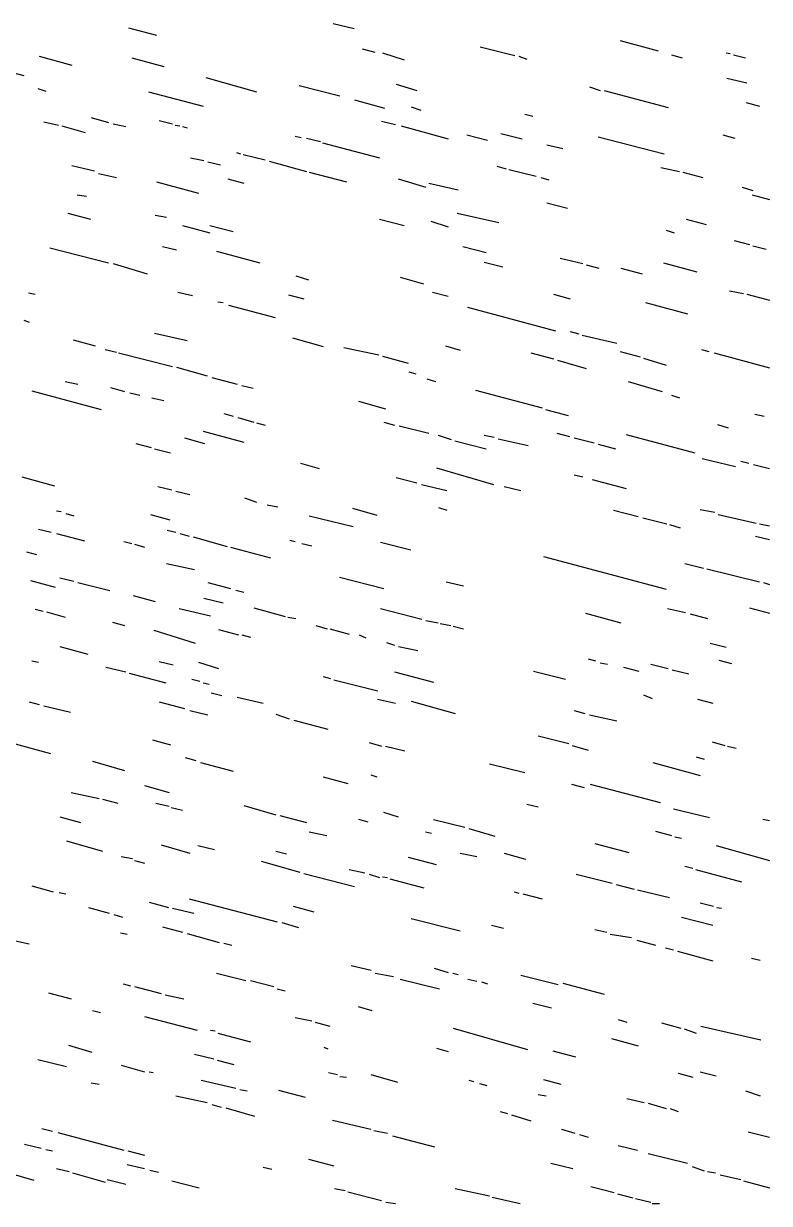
# Model space of a CAD drawing. Extents: x 0 to 599, y 0 to 600.
# Drawn here: x 394.2 to 599.1, y 0.2 to 324.2 of the extents above; entities that cross this region are included whole.
import ezdxf

# ---------------------------------------------------------------- set-up
doc = ezdxf.new("R2010")
doc.units = 0
doc.header["$MEASUREMENT"] = 0
doc.layers.add('MARBLE_FSET6', color=134, linetype='CONTINUOUS')

msp = doc.modelspace()

# ---------------------------------------------------------------- linework, layer by layer
at = {"layer": 'MARBLE_FSET6'}
for p, q in [((479.27, 324.24), (484.95, 322.93)), ((423.02, 323.12), (430.72, 321.06)), ((519.57, 317.88), (529.1, 315.44)), ((558.05, 319.56), (568.49, 316.76)), ((398.47, 315.26), (407.45, 312.82)), ((423.94, 314.88), (432.73, 312.45)), ((487.15, 317.32), (490.63, 316.38)), ((492.82, 316.19), (498.69, 314.32)), ((530.2, 315.26), (532.4, 314.51)), ((572.15, 315.63), (575.08, 314.88)), ((587.18, 316.19), (588.27, 316.01)), ((589.19, 315.63), (592.49, 314.88)), ((379.97, 313.76), (394.26, 310.02)), ((444.27, 309.45), (458.2, 305.52)), ((587.36, 309.27), (592.86, 307.96)), ((398.11, 306.46), (400.31, 305.71)), ((428.52, 305.52), (443.54, 301.59)), ((469.92, 307.21), (481.1, 304.4)), ((496.49, 307.58), (502.17, 305.9)), ((549.62, 306.83), (552.55, 305.9)), ((553.65, 305.9), (571.24, 301.22)), ((485.13, 303.28), (493.37, 301.03)), ((500.7, 301.4), (503.27, 300.47)), ((592.67, 302.53), (596.34, 301.59)), ((412.76, 298.41), (417.53, 297.1)), ((531.85, 299.34), (534.05, 298.78)), ((399.76, 297.29), (403.79, 296.35)), ((404.7, 296.16), (411.11, 294.29)), ((418.81, 296.72), (422.29, 295.98)), ((431.45, 297.66), (435.11, 296.72)), ((435.85, 296.35), (437.13, 296.16)), ((437.86, 295.98), (439.15, 295.6)), ((492.46, 297.47), (496.31, 296.54)), ((497.95, 296.16), (510.78, 292.61)), ((468.82, 293.35), (470.47, 292.98)), ((471.94, 292.79), (475.79, 291.86)), ((515.91, 293.73), (521.59, 292.23)), ((525.25, 294.1), (531.11, 292.61)), ((552, 293.17), (570.14, 288.49)), ((586.26, 293.73), (589.56, 292.79)), ((452.7, 288.86), (453.8, 288.49)), ((476.34, 291.48), (491.91, 287.36)), ((537.89, 290.92), (542.29, 289.98)), ((407.45, 285.3), (413.68, 283.81)), ((440.06, 287.36), (443.73, 286.61)), ((444.82, 286.24), (448.31, 285.49)), ((454.53, 288.3), (460.58, 286.8)), ((461.68, 286.43), (471.94, 283.62)), ((414.78, 283.06), (419.73, 281.93)), ((472.67, 283.43), (482.93, 280.81)), ((524.15, 285.12), (526.72, 284.37)), ((527.45, 284.18), (534.96, 282.31)), ((536.24, 281.93), (538.44, 281.37)), ((569.22, 284.74), (574.35, 283.62)), ((575.27, 283.43), (580.76, 281.93)), ((430.72, 280.81), (442.26, 277.63)), ((450.32, 281.56), (454.72, 280.44)), ((497.04, 281.56), (504.73, 279.31)), ((505.47, 280.44), (513.53, 278.56)), ((591.57, 279.31), (594.5, 278.38)), ((408.92, 277.25), (411.48, 276.88)), ((594.32, 277.25), (599.08, 275.94)), ((537.89, 275.01), (543.57, 273.51)), ((406.35, 272.2), (412.58, 270.51)), ((430.35, 271.64), (433.47, 271.08)), ((491.91, 270.51), (498.69, 268.83)), ((506.02, 269.95), (510.78, 268.46)), ((513.34, 272.2), (524.7, 269.58)), ((576.18, 270.51), (581.68, 269.02)), ((437.86, 268.83), (445.37, 266.77)), ((445.37, 268.83), (451.79, 267.15)), ((570.69, 267.52), (572.89, 266.77)), ((401.4, 262.65), (417.53, 258.53)), ((432.37, 263.03), (436.21, 262.09)), ((514.81, 263.03), (521.22, 261.34)), ((589.37, 264.71), (593.59, 263.59)), ((594.5, 263.21), (598.17, 262.28)), ((447.21, 261.72), (459.11, 258.53)), ((541.56, 259.84), (547.79, 258.35)), ((418.81, 258.35), (428.15, 255.54)), ((520.67, 258.72), (525.8, 257.41)), ((548.7, 257.97), (552.18, 257.04)), ((558.23, 257.04), (564.09, 255.54)), ((569.95, 258.53), (579.11, 256.1)), ((469.01, 254.98), (472.49, 253.85)), ((497.59, 254.6), (504, 252.73)), ((395.54, 250.3), (397.37, 249.92)), ((436.58, 250.48), (440.61, 249.55)), ((466.99, 249.73), (471.21, 248.61)), ((506.56, 250.48), (510.78, 249.36)), ((539.73, 249.92), (544.31, 248.61)), ((588.09, 250.86), (591.94, 250.11)), ((592.86, 249.92), (599.08, 248.24)), ((447.57, 247.86), (449.04, 247.68)), ((450.5, 246.93), (463.33, 243.56)), ((516.09, 246.37), (540.27, 239.81)), ((565.01, 247.68), (576.55, 244.49)), ((394.26, 242.81), (395.73, 242.25)), ((407.82, 237.38), (413.86, 235.69)), ((430.17, 239.25), (439.15, 237.19)), ((468.09, 237.94), (476.52, 235.51)), ((544.31, 239.63), (546.69, 239.06)), ((547.6, 238.69), (557.13, 236.44)), ((416.61, 234.76), (419.73, 234.01)), ((420.27, 233.82), (435.11, 230.08)), ((482.2, 235.32), (491.73, 233.26)), ((510.05, 235.69), (514.08, 234.57)), ((533.5, 233.82), (539.73, 232.14)), ((558.05, 234.2), (563.54, 232.7)), ((580.4, 234.76), (582.41, 234.2)), ((583.88, 233.82), (599.08, 229.7)), ((492.82, 232.89), (499.79, 231.01)), ((540.82, 231.76), (548.7, 229.52)), ((564.46, 232.32), (570.69, 230.45)), ((436.21, 229.89), (444.64, 227.46)), ((445.92, 227.08), (452.89, 225.21)), ((499.97, 228.58), (501.98, 228.02)), ((405.62, 225.96), (409.1, 225.21)), ((418.08, 224.27), (421.92, 223.15)), ((454.17, 224.84), (457.28, 224.09)), ((504.92, 226.71), (507.3, 225.96)), ((560.24, 225.96), (569.59, 223.15)), ((396.46, 223.34), (415.51, 218.28)), ((423.39, 222.78), (426.14, 222.22)), ((429.44, 221.47), (432.73, 220.72)), ((486.23, 220.53), (493.56, 218.47)), ((518.29, 223.53), (536.61, 218.66)), ((572.15, 222.22), (574.35, 221.47)), ((449.22, 217.16), (451.79, 216.41)), ((537.53, 218.28), (543.76, 216.6)), ((453.07, 216.04), (457.47, 214.73)), ((458.2, 214.54), (460.58, 213.98)), ((493.19, 214.73), (496.12, 213.98)), ((584.79, 214.17), (587.73, 213.23)), ((595.05, 216.97), (597.62, 216.41)), ((443.54, 212.29), (454.72, 209.3)), ((497.4, 213.79), (505.47, 211.73)), ((508.03, 211.17), (511.69, 210.05)), ((520.67, 211.17), (523.42, 210.61)), ((540.64, 211.73), (544.12, 210.8)), ((559.69, 211.36), (578.56, 206.3)), ((425.04, 208.92), (429.25, 207.8)), ((430.17, 207.43), (434.56, 206.3)), ((438.41, 210.42), (443.91, 208.92)), ((512.61, 209.67), (521.22, 207.43)), ((524.52, 210.23), (532.76, 208.36)), ((545.4, 210.42), (550.9, 209.11)), ((552, 208.74), (556.76, 207.43)), ((580.58, 204.81), (589.74, 202.56)), ((470.29, 203.49), (475.42, 202)), ((507.66, 202.18), (523.24, 197.69)), ((591.21, 204.06), (593.4, 203.49)), ((594.69, 203.12), (599.08, 202)), ((393.71, 199.75), (402.69, 197.32)), ((496.49, 199.56), (502.17, 198.07)), ((503.45, 197.69), (510.41, 196.01)), ((545.4, 200.31), (547.79, 199.75)), ((550.35, 199), (559.69, 196.57)), ((431.08, 197.13), (434.93, 196.19)), ((436.03, 195.82), (439.88, 194.88)), ((526.17, 197.13), (530.75, 196.01)), ((454.9, 193.95), (458.2, 192.82)), ((461.13, 192.07), (464.06, 191.51)), ((508.21, 191.33), (510.41, 190.58)), ((403.24, 190.39), (404.52, 190.2)), ((405.8, 189.64), (408, 189.08)), ((429.07, 189.45), (434.38, 187.96)), ((472.67, 189.08), (484.76, 186.08)), ((484.58, 191.14), (491.18, 189.27)), ((556.21, 190.58), (562.99, 188.89)), ((564.27, 188.52), (570.87, 186.83)), ((580.03, 190.76), (584.06, 190.02)), ((584.98, 189.45), (595.42, 187.02)), ((398.29, 185.34), (401.77, 184.59)), ((433.65, 185.15), (436.03, 184.59)), ((571.6, 186.65), (574.53, 185.71)), ((596.34, 186.83), (599.08, 186.27)), ((403.24, 184.21), (410.93, 182.15)), ((421.74, 181.97), (423.94, 181.4)), ((437.13, 184.21), (439.69, 183.46)), ((440.79, 183.28), (450.14, 180.66)), ((467.36, 182.34), (468.82, 181.97)), ((492.27, 181.78), (500.52, 179.72)), ((595.24, 183.46), (599.08, 182.53)), ((394.99, 179.16), (397.74, 178.41)), ((424.67, 181.22), (427.42, 180.47)), ((451.05, 180.47), (462.05, 177.47)), ((470.66, 181.4), (473.4, 180.84)), ((433.47, 175.98), (441.16, 174.29)), ((536.98, 177.85), (570.69, 168.86)), ((575.82, 175.98), (580.95, 174.66)), ((404.15, 172.04), (408, 171.11)), ((480.92, 172.23), (493.19, 169.05)), ((581.86, 174.48), (596.34, 170.92)), ((396.09, 171.29), (402.87, 169.42)), ((409.1, 170.73), (417.89, 168.49)), ((444.82, 170.73), (451.05, 169.05)), ((452.52, 168.67), (454.72, 168.11)), ((510.23, 170.92), (514.99, 169.8)), ((597.44, 170.73), (599.08, 170.17)), ((424.31, 167.18), (430.35, 165.49)), ((443.73, 166.43), (449.04, 165.12)), ((397.37, 163.43), (399.57, 162.87)), ((400.49, 162.68), (405.62, 161.19)), ((436.95, 163.62), (445.56, 161.56)), ((457.47, 163.81), (466.08, 161.37)), ((492.27, 163.62), (503.63, 160.62)), ((548.52, 162.31), (558.23, 159.69)), ((571.05, 163.62), (576, 162.5)), ((577.28, 162.12), (582.05, 160.81)), ((593.59, 163.81), (599.08, 162.31)), ((418.63, 159.88), (421.92, 158.94)), ((466.81, 161.19), (469.01, 160.81)), ((474.5, 158.94), (477.62, 158)), ((504.73, 160.25), (508.03, 159.69)), ((508.58, 159.5), (511.51, 158.94)), ((429.98, 157.63), (441.34, 154.07)), ((447.76, 157.82), (453.25, 156.32)), ((454.17, 156.32), (456.55, 155.76)), ((478.35, 158), (483.66, 156.51)), ((486.41, 156.32), (488.24, 155.57)), ((512.24, 158.75), (514.99, 158)), ((404.15, 153.14), (411.85, 151.08)), ((493.92, 154.26), (496.12, 153.51)), ((497.22, 153.14), (502.53, 152.01)), ((582.78, 154.07), (587.18, 152.95)), ((396.46, 149.2), (398.29, 148.83)), ((549.25, 149.77), (551.27, 149.2)), ((585.16, 149.39), (588.64, 148.46)), ((416.79, 147.52), (422.29, 146.21)), ((423.21, 145.83), (433.28, 143.21)), ((431.45, 149.02), (435.3, 148.08)), ((442.26, 148.83), (447.76, 147.15)), ((496.12, 146.21), (506.75, 143.4)), ((534.23, 146.4), (543.02, 144.15)), ((552.55, 148.64), (554.56, 148.27)), ((558.96, 147.52), (563.18, 146.4)), ((566.47, 148.27), (571.24, 147.15)), ((572.34, 146.77), (576.92, 145.65)), ((440.43, 144.15), (442.63, 143.59)), ((443.54, 143.21), (445.19, 142.84)), ((476.52, 144.9), (478.53, 144.34)), ((479.45, 143.96), (491.54, 140.97)), ((445.74, 140.41), (448.67, 139.66)), ((564.46, 139.84), (566.84, 138.91)), ((395.73, 137.97), (398.47, 137.22)), ((399.76, 136.85), (407.08, 135.16)), ((431.45, 137.97), (438.41, 136.1)), ((452.89, 139.28), (460.03, 137.6)), ((491.36, 138.72), (496.31, 137.6)), ((500.7, 138.16), (512.79, 134.79)), ((579.3, 138.72), (583.51, 137.6)), ((439.88, 135.54), (444.82, 134.41)), ((463.51, 134.6), (467.18, 133.29)), ((468.46, 132.92), (477.8, 130.48)), ((545.4, 135.54), (548.34, 134.79)), ((549.62, 134.41), (557.13, 132.73)), ((389.86, 126.93), (401.59, 123.74)), ((429.62, 127.49), (434.56, 126.18)), ((489.16, 126.74), (492.46, 125.8)), ((535.51, 128.61), (543.94, 126.55)), ((583.33, 126.93), (586.81, 125.99)), ((493.56, 125.8), (498.87, 124.49)), ((544.86, 125.99), (549.25, 124.68)), ((587.54, 125.8), (589.92, 125.24)), ((413.13, 121.68), (421.92, 119.06)), ((438.6, 122.62), (441.53, 121.87)), ((442.81, 121.31), (451.79, 118.88)), ((522.14, 120.94), (531.85, 118.5)), ((567.02, 121.31), (580.03, 117.75)), ((578.93, 122.81), (581.13, 122.25)), ((476.52, 117.38), (483.3, 115.51)), ((489.53, 117.94), (491.18, 117.38)), ((427.42, 114.95), (434.2, 113.07)), ((544.67, 115.32), (548.15, 114.38)), ((549.8, 115.32), (569.04, 110.27)), ((407.27, 113.07), (414.96, 111.39)), ((415.88, 111.2), (420.09, 110.08)), ((430.53, 110.08), (434.2, 109.33)), ((434.75, 108.95), (437.86, 108.21)), ((454.72, 109.52), (463.51, 106.9)), ((493.01, 107.64), (497.04, 106.33)), ((532.4, 109.89), (535.51, 109.14)), ((572.7, 108.58), (582.6, 106.15)), ((404.15, 106.33), (409.83, 104.84)), ((464.61, 106.71), (471.94, 104.84)), ((486.23, 105.77), (488.79, 105.02)), ((506.75, 105.59), (515.36, 103.53)), ((597.25, 105.77), (599.08, 105.4)), ((472.67, 102.22), (477.44, 101.28)), ((504.55, 102.22), (506.2, 101.84)), ((516.46, 103.15), (523.6, 101.09)), ((567.76, 102.4), (572.15, 101.28)), ((573.07, 100.9), (574.9, 100.53)), ((405.98, 99.78), (415.88, 96.97)), ((432, 98.66), (439.88, 96.41)), ((442.08, 98.47), (446.66, 97.35)), ((551.08, 99.03), (560.43, 96.6)), ((584.43, 98.47), (599.08, 94.35)), ((421.01, 95.48), (424.12, 94.91)), ((424.67, 94.35), (427.42, 93.6)), ((459.48, 94.17), (470.11, 91.17)), ((463.51, 96.97), (466.44, 96.22)), ((499.79, 95.29), (507.48, 93.23)), ((514.08, 96.41), (518.66, 95.48)), ((526.17, 96.41), (532.03, 94.73)), ((471.21, 90.8), (485.13, 87.24)), ((483.66, 91.92), (487.88, 90.98)), ((575.82, 92.85), (578.02, 92.29)), ((578.75, 91.92), (591.39, 88.55)), ((489.16, 90.61), (491.91, 89.67)), ((492.82, 89.86), (494.11, 89.67)), ((494.84, 89.3), (504.18, 86.86)), ((545.95, 90.61), (555.85, 88.17)), ((556.95, 87.8), (561.89, 86.49)), ((396.46, 87.43), (402.32, 85.74)), ((403.97, 85.55), (405.8, 85.18)), ((528.92, 85.74), (530.2, 85.37)), ((531.3, 85.18), (536.61, 83.87)), ((562.81, 86.3), (571.6, 84.24)), ((412.03, 81.44), (417.71, 79.94)), ((428.7, 82.93), (434.02, 81.44)), ((435.11, 81.25), (440.98, 79.94)), ((439.69, 83.87), (463.88, 77.5)), ((468.27, 81.81), (473.95, 80.31)), ((580.03, 82.75), (583.69, 81.81)), ((584.61, 81.44), (585.89, 81.25)), ((418.99, 79.56), (421.37, 78.81)), ((500.7, 78.44), (514.08, 75.07)), ((574.9, 78.81), (583.51, 76.57)), ((432.37, 76.19), (437.86, 74.7)), ((465.16, 77.32), (469.74, 76.01)), ((522.69, 76.57), (525.98, 75.82)), ((551.08, 75.44), (554.38, 74.7)), ((391.15, 72.45), (395.73, 71.51)), ((420.82, 74.51), (422.66, 74.13)), ((439.15, 74.32), (447.94, 71.89)), ((449.22, 71.7), (451.42, 71.14)), ((555.3, 74.13), (561.16, 73.2)), ((562.63, 72.45), (567.76, 71.14)), ((570.5, 70.39), (572.7, 69.83)), ((573.8, 69.45), (583.51, 66.83)), ((484.21, 65.52), (489.71, 64.21)), ((594.14, 67.58), (596.52, 67.02)), ((447.21, 63.46), (455.27, 61.4)), ((490.81, 63.46), (495.76, 62.53)), ((497.59, 61.78), (508.4, 59.16)), ((506.93, 64.77), (510.78, 63.65)), ((512.06, 63.46), (513.53, 63.09)), ((516.27, 61.78), (518.66, 61.22)), ((530.75, 62.9), (541.01, 60.28)), ((421.56, 60.47), (423.57, 59.91)), ((424.67, 59.72), (432, 57.85)), ((456.55, 61.4), (462.96, 59.72)), ((463.88, 59.16), (466.08, 58.6)), ((519.94, 61.03), (521.59, 60.47)), ((542.29, 60.66), (553.65, 57.66)), ((401.04, 58.03), (407.27, 56.35)), ((433.1, 57.47), (438.23, 56.35)), ((534.05, 55.23), (539.18, 53.92)), ((413.13, 53.17), (415.33, 52.61)), ((486.05, 54.29), (489.89, 53.17)), ((427.42, 51.48), (441.89, 47.74)), ((468.82, 51.29), (473.4, 50.36)), ((474.32, 49.98), (478.35, 48.86)), ((557.5, 50.73), (559.88, 49.98)), ((569.4, 49.8), (574.72, 48.3)), ((580.21, 48.86), (596.7, 45.12)), ((445.56, 47.74), (446.84, 47.55)), ((447.57, 46.99), (456.55, 44.56)), ((512.24, 48.3), (532.58, 42.5)), ((555.66, 45.49), (562.99, 43.43)), ((575.63, 48.11), (578.93, 46.99)), ((406.53, 43.62), (412.95, 41.75)), ((476.7, 43.06), (477.8, 42.68)), ((507.66, 42.87), (510.78, 41.93)), ((398.11, 39.69), (405.98, 37.82)), ((441.16, 41.19), (446.47, 39.88)), ((447.39, 39.5), (451.97, 38.38)), ((539.54, 42.12), (545.77, 40.44)), ((421.01, 38.19), (427.42, 36.32)), ((428.7, 36.32), (429.8, 36.13)), ((477.98, 36.13), (480.37, 35.57)), ((573.98, 35.94), (578.02, 34.82)), ((580.03, 36.32), (584.43, 35.19)), ((412.76, 33.32), (414.96, 32.95)), ((442.99, 34.07), (452.52, 31.83)), ((481.1, 35.01), (482.93, 34.82)), ((489.53, 35.57), (496.86, 33.51)), ((516.46, 34.07), (517.74, 33.7)), ((519.39, 33.14), (521.4, 32.57)), ((536.98, 34.26), (541.74, 32.95)), ((436.03, 29.77), (444.64, 27.89)), ((453.62, 31.45), (455.63, 31.08)), ((464.24, 31.26), (471.57, 29.39)), ((535.51, 30.14), (537.71, 29.77)), ((592.49, 31.08), (596.52, 29.77)), ((445.92, 27.33), (448.49, 26.58)), ((449.77, 26.4), (457.65, 24.15)), ((559.88, 29.02), (564.64, 27.89)), ((565.74, 27.71), (570.69, 26.21)), ((571.79, 26.21), (573.98, 25.46)), ((479.08, 23.03), (489.53, 20.59)), ((525.07, 25.46), (527.08, 24.9)), ((528.18, 24.52), (533.5, 22.84)), ((399.21, 20.78), (402.14, 20.03)), ((403.6, 19.66), (421.74, 14.79)), ((490.44, 20.22), (494.11, 19.47)), ((541.92, 20.59), (545.59, 19.47)), ((593.22, 19.84), (599.08, 18.35)), ((394.44, 16.47), (399.02, 15.35)), ((495.57, 18.72), (507.11, 15.73)), ((546.87, 19.1), (549.25, 18.35)), ((400.31, 14.98), (402.14, 14.6)), ((422.84, 14.6), (427.42, 13.48)), ((557.5, 16.1), (562.81, 14.79)), ((565.74, 13.85), (576.55, 11.23)), ((403.24, 9.73), (406.72, 8.99)), ((422.66, 10.86), (427.42, 9.73)), ((460.03, 10.11), (462.41, 9.55)), ((472.49, 12.36), (479.45, 10.48)), ((538.99, 11.23), (545.04, 9.73)), ((577.83, 10.3), (581.13, 9.17)), ((390.05, 8.61), (397.01, 6.55)), ((407.63, 8.61), (416.61, 5.99)), ((417.16, 6.74), (422.29, 5.43)), ((428.89, 9.36), (431.27, 8.8)), ((582.05, 8.99), (584.24, 8.61)), ((585.53, 8.05), (591.21, 6.74)), ((434.93, 6.37), (442.44, 4.49)), ((479.63, 4.31), (482.56, 3.74)), ((483.3, 3.37), (492.46, 0.94)), ((512.79, 4.31), (522.14, 2.25)), ((549.98, 4.87), (556.4, 3.18)), ((591.94, 6.37), (599.08, 4.49)), ((493.74, 0.56), (496.31, 0.19)), ((522.87, 1.87), (530.56, 0.19)), ((557.31, 2.81), (561.53, 1.68)), ((562.26, 1.5), (566.47, 0.56)), ((566.84, 0.19), (568.86, 0.19))]:
    msp.add_line(p, q, dxfattribs=at)

doc.saveas('drawing.dxf')
